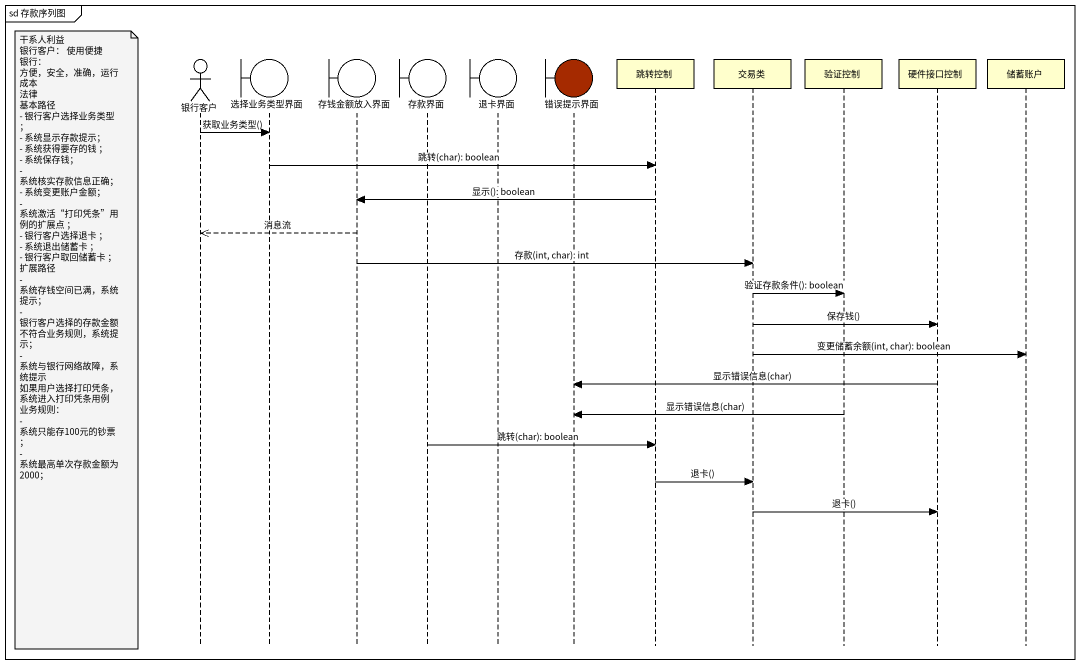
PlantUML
@startuml
mainframe sd 存款序列图
hide footbox
actor 银行客户
boundary 选择业务类型界面
boundary 存钱金额放入界面
boundary 存款界面
boundary 退卡界面
boundary 错误提示界面 #A52A00
participant 跳转控制
participant 交易类
participant 验证控制
participant 硬件接口控制
participant 储蓄账户

银行客户 -> 选择业务类型界面 : 获取业务类型()
选择业务类型界面 -> 跳转控制 : 跳转(char): boolean
跳转控制 -> 存钱金额放入界面 : 显示(): boolean
存钱金额放入界面 -->> 银行客户 : 消息流
存钱金额放入界面 -> 交易类 : 存款(int, char): int
交易类 -> 验证控制 : 验证存款条件(): boolean
交易类 -> 硬件接口控制 : 保存钱()
note left of 银行客户
  干系人利益
  银行客户： 使用便捷
  银行： 方便，安全，准确，运行成本
  法律
  基本路径
  - 银行客户选择业务类型 ；
  - 系统显示存款提示；
  - 系统获得要存的钱 ；
  - 系统保存钱；
  - 系统核实存款信息正确；
  - 系统变更账户金额；
  - 系统激活“打印凭条”用例的扩展点 ；
  - 银行客户选择退卡 ；
  - 系统退出储蓄卡 ；
  - 银行客户取回储蓄卡 ；
  扩展路径
  - 系统存钱空间已满，系统提示；
  - 银行客户选择的存款金额不符合业务规则，系统提示；
  - 系统与银行网络故障，系统提示
  如果用户选择打印凭条，系统进入打印凭条用例
  业务规则：
  - 系统只能存100元的钞票；
  - 系统最高单次存款金额为2000；
end note
交易类 -> 储蓄账户 : 变更储蓄余额(int, char): boolean
硬件接口控制 -> 错误提示界面 : 显示错误信息(char)
验证控制 -> 错误提示界面 : 显示错误信息(char)
存款界面 -> 跳转控制 : 跳转(char): boolean
跳转控制 -> 交易类 : 退卡()
交易类 -> 硬件接口控制 : 退卡()
@enduml
